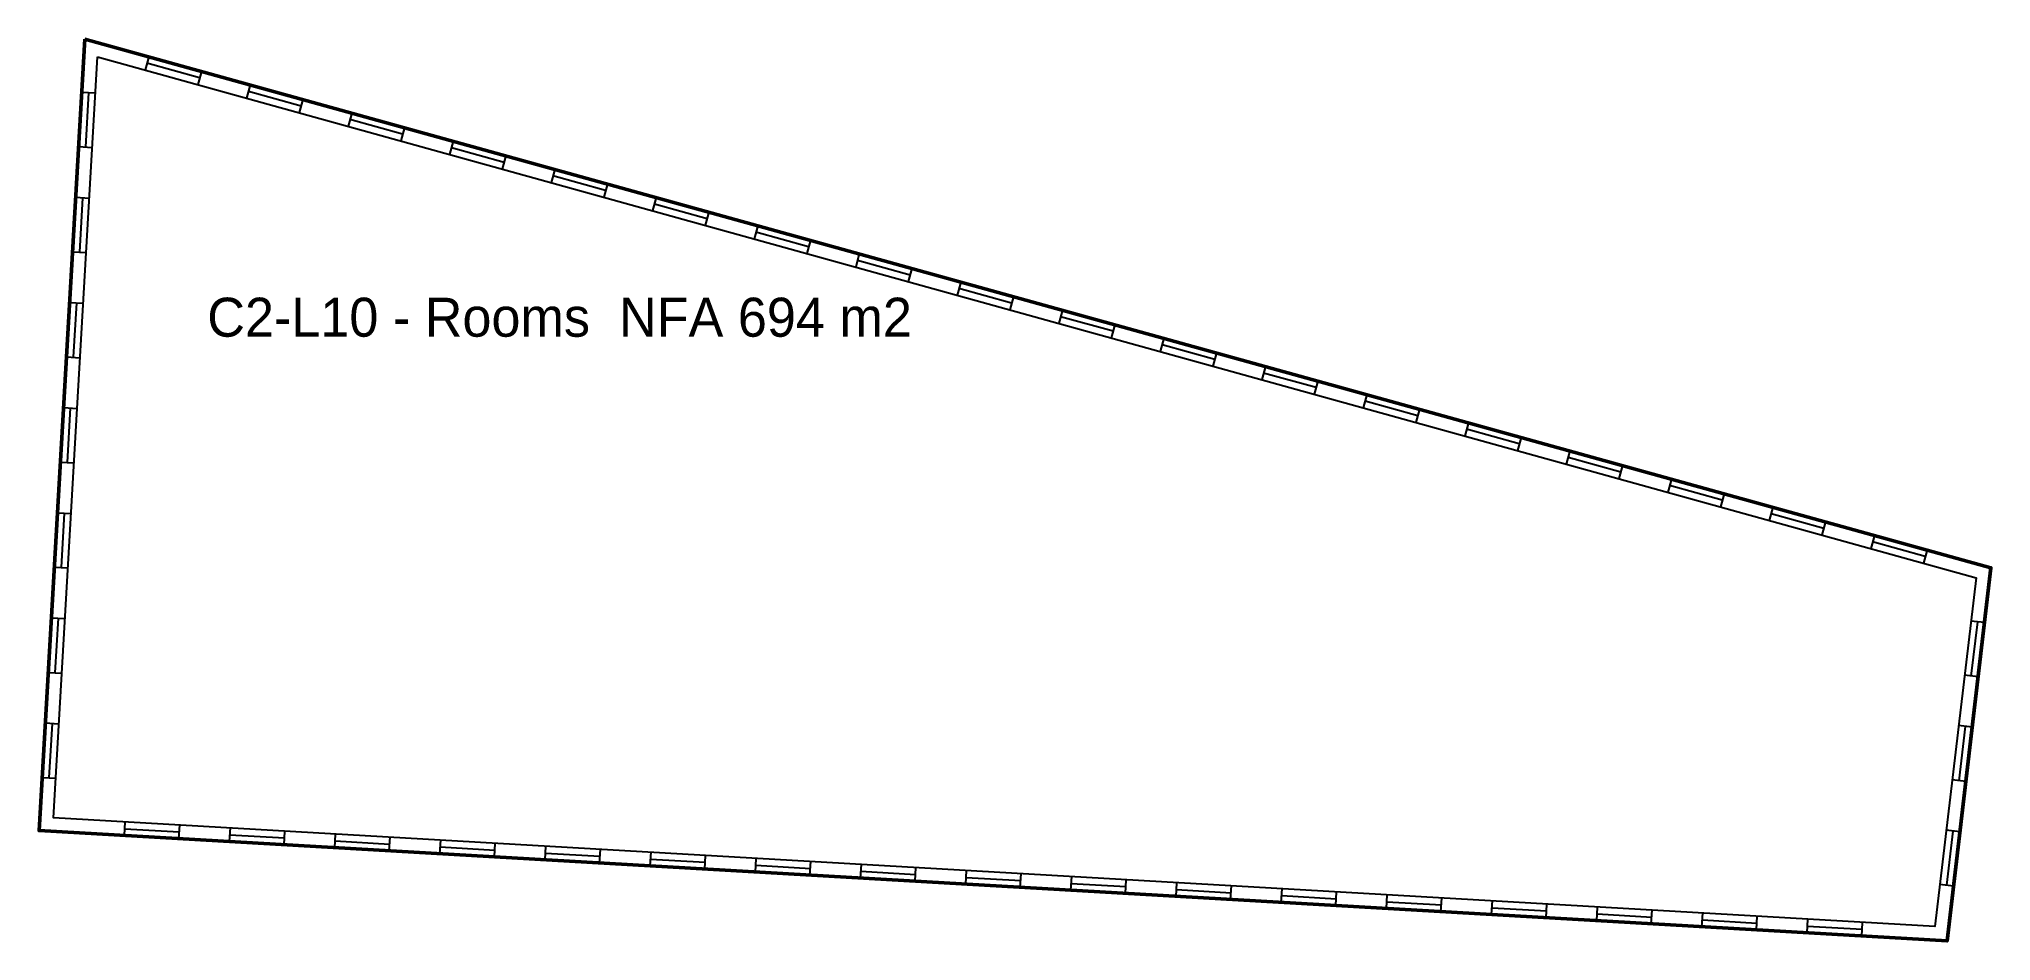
# Model space of a CAD drawing. Header units: metres. Extents: x -12.7 to 37.4, y -62.5 to -39.3.
import ezdxf
from ezdxf.enums import TextEntityAlignment as Align

# ---------------------------------------------------------------- set-up
doc = ezdxf.new("R2010")
doc.units = ezdxf.units.M
for name, color, linetype in [('TEXT', 250, 'Continuous'), ('WALL', 7, 'Continuous'), ('WINDOW', 5, 'Continuous')]:
    doc.layers.add(name, color=color, linetype=linetype)

msp = doc.modelspace()

# ---------------------------------------------------------------- linework, layer by layer
at = {"layer": 'WALL', "lineweight": 50}
msp.add_lwpolyline([(-11.496, -39.325), (-12.67, -59.62), (36.23, -62.45), (37.357, -52.88)], close=True, dxfattribs=at)
at = {"layer": 'WALL'}
msp.add_lwpolyline([(-11.172, -39.779), (36.974, -53.137), (35.921, -62.082), (-12.3, -59.291), (-11.172, -39.779)], close=True, dxfattribs=at)
at = {"layer": 'WINDOW'}
for p, q in [((-9.859, -39.78), (-9.952, -40.117)), ((-8.557, -40.323), (-9.906, -39.948)), ((-8.51, -40.154), (-8.603, -40.491)), ((-7.257, -40.502), (-7.351, -40.839)), ((-11.575, -40.687), (-11.226, -40.708)), ((-11.4, -40.698), (-11.481, -42.095)), ((-5.955, -41.045), (-7.304, -40.67)), ((-5.908, -40.876), (-6.002, -41.213)), ((-4.655, -41.223), (-4.749, -41.561)), ((-3.353, -41.766), (-4.702, -41.392)), ((-3.306, -41.598), (-3.4, -41.935)), ((-2.054, -41.945), (-2.147, -42.283)), ((-11.656, -42.085), (-11.306, -42.105)), ((-0.752, -42.488), (-2.101, -42.114)), ((-0.705, -42.32), (-0.798, -42.657)), ((0.548, -42.667), (0.454, -43.004)), ((1.85, -43.21), (0.501, -42.836)), ((-11.731, -43.383), (-11.382, -43.403)), ((-11.556, -43.393), (-11.637, -44.791)), ((1.897, -43.041), (1.803, -43.379)), ((3.15, -43.389), (3.056, -43.726)), ((4.452, -43.932), (3.103, -43.558)), ((4.499, -43.763), (4.405, -44.101)), ((5.751, -44.111), (5.658, -44.448)), ((7.054, -44.654), (5.705, -44.28)), ((7.1, -44.485), (7.007, -44.822)), ((-11.812, -44.781), (-11.462, -44.801)), ((8.353, -44.833), (8.26, -45.17)), ((9.655, -45.376), (8.306, -45.001)), ((9.702, -45.207), (9.609, -45.544)), ((10.955, -45.555), (10.861, -45.892)), ((12.257, -46.098), (10.908, -45.723)), ((12.304, -45.929), (12.21, -46.266)), ((-11.887, -46.078), (-11.537, -46.099)), ((-11.712, -46.089), (-11.793, -47.486)), ((13.557, -46.276), (13.463, -46.614)), ((14.859, -46.819), (13.51, -46.445)), ((14.906, -46.651), (14.812, -46.988)), ((16.158, -46.998), (16.065, -47.336)), ((-11.968, -47.476), (-11.618, -47.496)), ((17.461, -47.541), (16.111, -47.167)), ((17.507, -47.373), (17.414, -47.71)), ((18.76, -47.72), (18.666, -48.057)), ((20.062, -48.263), (18.713, -47.889)), ((20.109, -48.094), (20.015, -48.432)), ((21.362, -48.442), (21.268, -48.779)), ((-12.043, -48.774), (-11.693, -48.794)), ((-11.868, -48.784), (-11.949, -50.182)), ((22.664, -48.985), (21.315, -48.611)), ((22.711, -48.816), (22.617, -49.154)), ((23.963, -49.164), (23.87, -49.501)), ((25.266, -49.707), (23.917, -49.332)), ((25.312, -49.538), (25.219, -49.875)), ((26.565, -49.886), (26.472, -50.223)), ((-12.124, -50.172), (-11.774, -50.192)), ((27.867, -50.429), (26.518, -50.054)), ((27.914, -50.26), (27.821, -50.597)), ((29.167, -50.608), (29.073, -50.945)), ((30.469, -51.15), (29.12, -50.776)), ((30.516, -50.982), (30.422, -51.319)), ((-12.199, -51.469), (-11.849, -51.49)), ((-12.024, -51.48), (-12.105, -52.877)), ((31.769, -51.329), (31.675, -51.667)), ((33.071, -51.872), (31.722, -51.498)), ((33.118, -51.704), (33.024, -52.041)), ((34.37, -52.051), (34.277, -52.388)), ((35.673, -52.594), (34.323, -52.22)), ((35.719, -52.426), (35.626, -52.763)), ((-12.279, -52.867), (-11.93, -52.887)), ((-12.355, -54.165), (-12.005, -54.185)), ((-12.18, -54.175), (-12.261, -55.573)), ((37.191, -54.288), (36.843, -54.247)), ((36.853, -55.658), (37.017, -54.268)), ((-12.435, -55.563), (-12.086, -55.583)), ((37.027, -55.679), (36.68, -55.638)), ((-12.51, -56.86), (-12.161, -56.881)), ((-12.336, -56.871), (-12.417, -58.268)), ((36.875, -56.97), (36.528, -56.929)), ((36.538, -58.34), (36.701, -56.949)), ((-12.591, -58.258), (-12.242, -58.278)), ((36.712, -58.36), (36.364, -58.319)), ((-10.483, -59.747), (-10.463, -59.397)), ((-9.085, -59.827), (-9.065, -59.478)), ((-10.473, -59.572), (-9.075, -59.653)), ((-7.787, -59.903), (-7.767, -59.553)), ((-7.777, -59.728), (-6.379, -59.809)), ((-6.39, -59.983), (-6.369, -59.634)), ((-5.092, -60.059), (-5.072, -59.709)), ((-5.082, -59.884), (-3.684, -59.965)), ((-3.694, -60.139), (-3.674, -59.79)), ((-2.396, -60.215), (-2.376, -59.865)), ((-0.999, -60.295), (-0.978, -59.946)), ((0.299, -60.371), (0.319, -60.021)), ((36.56, -59.651), (36.212, -59.61)), ((36.222, -61.021), (36.386, -59.631)), ((-2.386, -60.04), (-0.989, -60.121)), ((0.309, -60.196), (1.707, -60.277)), ((1.697, -60.451), (1.717, -60.102)), ((2.995, -60.527), (3.015, -60.177)), ((3.005, -60.352), (4.402, -60.433)), ((4.392, -60.607), (4.413, -60.258)), ((5.69, -60.683), (5.71, -60.333)), ((5.7, -60.508), (7.098, -60.589)), ((7.088, -60.763), (7.108, -60.414)), ((8.386, -60.839), (8.406, -60.489)), ((8.396, -60.664), (9.793, -60.745)), ((9.783, -60.919), (9.804, -60.57)), ((11.081, -60.995), (11.101, -60.645)), ((11.091, -60.82), (12.489, -60.901)), ((12.479, -61.075), (12.499, -60.726)), ((13.777, -61.151), (13.797, -60.801)), ((13.787, -60.976), (15.184, -61.057)), ((15.174, -61.231), (15.195, -60.882)), ((16.472, -61.307), (16.492, -60.957)), ((36.396, -61.042), (36.048, -61.001)), ((16.482, -61.132), (17.88, -61.213)), ((17.87, -61.387), (17.89, -61.038)), ((19.168, -61.463), (19.188, -61.113)), ((19.178, -61.288), (20.575, -61.369)), ((20.565, -61.543), (20.586, -61.194)), ((21.863, -61.619), (21.883, -61.269)), ((21.873, -61.444), (23.271, -61.525)), ((23.261, -61.699), (23.281, -61.35)), ((24.559, -61.775), (24.579, -61.425)), ((25.956, -61.855), (25.977, -61.506)), ((24.569, -61.6), (25.966, -61.681)), ((27.254, -61.931), (27.274, -61.581)), ((27.264, -61.756), (28.662, -61.837)), ((28.652, -62.011), (28.672, -61.662)), ((29.95, -62.087), (29.97, -61.737)), ((29.96, -61.912), (31.357, -61.993)), ((31.347, -62.167), (31.367, -61.818)), ((32.645, -62.243), (32.665, -61.893)), ((34.043, -62.323), (34.063, -61.974)), ((32.655, -62.068), (34.053, -62.149))]:
    msp.add_line(p, q, dxfattribs=at)

# ---------------------------------------------------------------- texts
at = {"layer": 'TEXT'}
msp.add_text('C2-L10 - Rooms  NFA 694 m2', height=1, dxfattribs=at).set_placement((0.671, -46.458), align=Align.MIDDLE_CENTER)

doc.saveas('drawing.dxf')
